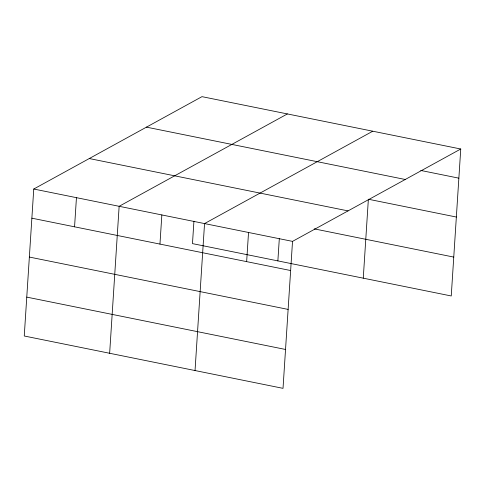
<?xml version="1.0" encoding="UTF-8"?>
<svg xmlns="http://www.w3.org/2000/svg" width="485" height="485" viewBox="0 0 485 485"><rect width="100%" height="100%" fill="white"/><g stroke="black" fill="none" stroke-linecap="round" stroke-linejoin="round"><path stroke-width="0.73" d="M460.75 149.004L201.978 96.654L33.756 189.029L24.25 335.996L283.022 388.346L292.522 241.378L460.75 149.004L451.244 295.971L192.478 243.622L193.927 221.19M74.563 226.822L76.448 197.668M109.646 353.268L119.146 206.301L287.375 113.933M159.959 244.094L161.844 214.94M195.037 370.546L204.543 223.579L372.771 131.205M246.647 261.633L248.532 232.479M277.869 260.9L279.324 238.468M363.265 278.172L368.37 199.238L456.349 217.037M420.737 170.447L458.865 178.165M146.464 127.137L405.236 179.486M89.27 158.546L348.036 210.896M314.25 228.871L453.76 257.092M33.756 189.029L292.522 241.378M31.871 218.183L290.636 270.533M29.355 257.062L288.126 309.412M26.766 297.117L285.532 349.467"/></g></svg>
